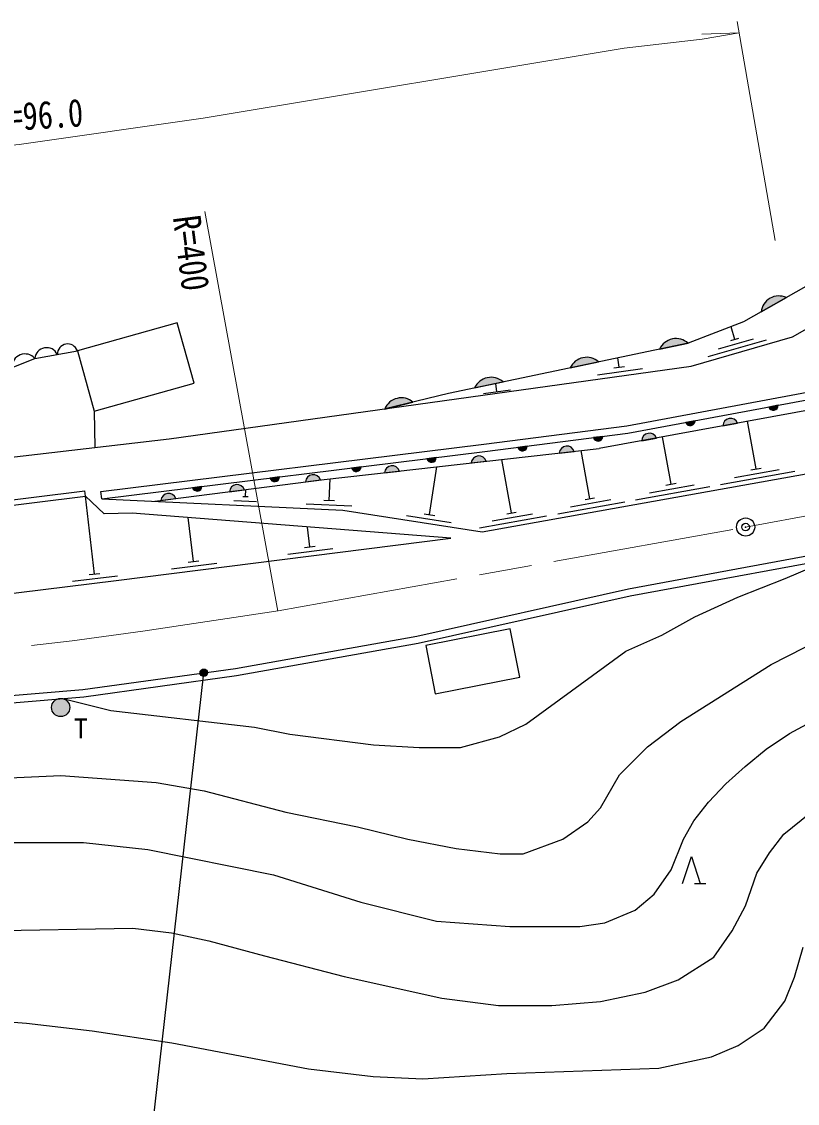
# Model space of a CAD drawing. Units: millimetres at full size, sheet at 1:1000; details may follow other scales. Extents: x 40000 to 680000, y 20000 to 380000.
# Drawn here: x 215014 to 266224, y 269914 to 341316 of the extents above; entities that cross this region are included whole.
import ezdxf
from ezdxf.enums import TextEntityAlignment as Align

# ---------------------------------------------------------------- set-up
doc = ezdxf.new("R2010")
doc.units = ezdxf.units.MM
doc.header["$LTSCALE"] = 1000
doc.header["$PDMODE"] = 32
doc.header["$PDSIZE"] = 500
doc.linetypes.add('CHAIN', pattern=[18.5, 12, -1.5, 3.5, -1.5])
for name, color, linetype, lineweight in [('M-BGD', 7, 'Continuous', 25), ('M-BMK', 2, 'CHAIN', 13), ('M-BMK-SRVR', 3, 'Continuous', 25), ('M-STR-HTXT', 7, 'Continuous', 13), ('M-STR-STRC', 7, 'Continuous', 25)]:
    doc.layers.add(name, color=color, linetype=linetype, lineweight=lineweight)
doc.layers.add('M-OTRS', color=6, linetype='Continuous')
doc.styles.add('ＭＳ ゴシック', font='')
doc.styles.get('ＭＳ ゴシック').set_extended_font_data('MS Gothic')

msp = doc.modelspace()

# ---------------------------------------------------------------- hatches: boundary and pattern name
at = {"layer": 'M-BGD'}
for points in [[(265498, 323099), (263828, 322153, -0.51219)], [(259011, 320084), (257133, 319692, -0.51219)], [(253105, 318850), (251226, 318457, -0.51219)], [(246793, 317531), (244914, 317138, -0.51219)], [(240848, 316202), (238985, 315744, -0.51219)], [(264339, 315875), (264954, 315989, -0.84072)], [(258852, 314856), (259467, 314970, -0.84072)], [(261305, 314635, -0.82183), (262279, 314814)], [(252764, 313855), (253385, 313934, -0.84072)], [(255952, 313651, -0.82183), (256927, 313830)], [(247773, 313212), (248393, 313292, -0.84072)], [(250507, 312838, -0.82183), (251491, 312948)], [(241767, 312460), (242388, 312536, -0.84072)], [(244698, 312185, -0.82183), (245682, 312296)], [(234734, 311062, 0.82183), (233751, 310935)], [(236799, 311848), (237420, 311924, -0.84072)], [(238969, 311542, -0.82183), (239954, 311652)], [(226296, 310554), (226917, 310630, -0.84072)], [(228735, 310289, -0.82183), (229718, 310415)], [(231410, 311184), (232031, 311260, -0.84072)], [(224211, 309705, -0.82183), (225194, 309832)], [(216990, 296046, -0.41421), (217590, 296646, -0.41421), (218190, 296046, -1)]]:
    msp.add_hatch(color=256, dxfattribs=at).paths.add_polyline_path(points)
at = {"layer": 'M-STR-STRC'}
msp.add_hatch(color=256, dxfattribs=at).paths.add_polyline_path([(227257, 298459, -1), (226824, 298210, -0.41421), (226916, 298551, -0.41421)])

# ---------------------------------------------------------------- linework, layer by layer
at = {"layer": 'M-BGD'}
for p, q in [((263828, 322153), (265498, 323099)), ((262093, 320339), (261849, 321180)), ((257133, 319692), (259011, 320084)), ((260340, 319204), (264181, 320321)), ((261024, 319716), (263329, 320386)), ((261824, 320261), (262362, 320417)), ((251226, 318457), (253105, 318850)), ((254117, 318460), (254810, 318557)), ((254463, 318509), (254379, 319116)), ((253019, 318005), (255990, 318418)), ((244914, 317138), (246793, 317531)), ((246394, 316885), (246318, 317431)), ((245503, 316761), (247285, 317009)), ((238985, 315744), (240848, 316202)), ((267690, 315809), (253138, 313133)), ((264954, 315989), (264339, 315875)), ((259467, 314970), (258852, 314856)), ((263494, 311788), (262939, 314935)), ((261305, 314635), (262279, 314814)), ((253385, 313934), (252764, 313855)), ((255952, 313651), (256927, 313830)), ((257884, 310781), (257324, 313903)), ((248393, 313292), (247773, 313212)), ((250507, 312838), (251491, 312948)), ((252524, 309819), (251953, 313000)), ((242388, 312536), (241767, 312460)), ((244698, 312185), (245682, 312296)), ((247352, 308891), (246720, 312413)), ((237420, 311924), (236799, 311848)), ((238969, 311542), (239954, 311652)), ((241938, 308781), (242433, 311931)), ((245412, 307629), (266813, 311470)), ((261140, 310756), (266061, 311639)), ((262071, 311228), (265024, 311758)), ((263150, 311727), (263839, 311850)), ((226917, 310630), (226296, 310554)), ((232031, 311260), (231410, 311184)), ((233751, 310935), (234734, 311062)), ((235320, 309715), (235387, 311139)), ((255529, 309749), (260451, 310632)), ((256461, 310221), (259413, 310751)), ((257540, 310720), (258229, 310843)), ((219222, 309997), (219179, 310344)), ((219825, 304855), (219222, 309997)), ((220307, 309816), (220246, 310312)), ((228735, 310289), (229718, 310415)), ((229618, 309981), (229967, 309965)), ((229793, 309973), (229814, 310428)), ((224211, 309705), (225194, 309832)), ((229029, 309708), (230528, 309638)), ((233808, 309485), (236805, 309345)), ((234971, 309731), (235670, 309698)), ((250416, 308831), (254845, 309626)), ((251248, 309286), (253906, 309763)), ((252214, 309764), (252834, 309875)), ((226364, 305676), (225998, 308576)), ((240410, 308718), (243373, 308252)), ((241592, 308836), (242284, 308727)), ((245244, 307903), (249673, 308698)), ((246076, 308357), (248734, 308834)), ((247042, 308836), (247662, 308947)), ((234043, 306645), (233877, 307957)), ((232592, 306160), (235568, 306535)), ((233695, 306601), (234390, 306689)), ((226017, 305632), (226711, 305720)), ((219478, 304812), (220172, 304898)), ((224914, 305191), (227890, 305566)), ((218373, 304373), (221351, 304743)), ((259436, 284437), (260189, 284437))]:
    msp.add_line(p, q, dxfattribs=at)
for points in [[(152915, 293900), (153308, 294072), (155114, 295998), (159385, 303144), (161927, 305567), (171941, 307608), (200923, 311007), (224761, 313767), (259211, 318564), (265906, 320510), (273900, 325073), (281742, 330222)], [(281742, 330222), (275684, 328869), (262670, 321497), (259011, 320084), (243190, 316777), (239019, 315752)], [(202788, 311223), (203151, 313176), (204823, 315659), (209855, 316687), (215881, 319087), (218694, 319587), (219807, 315612), (219854, 313199)], [(203822, 295948), (219064, 297222), (229126, 298625), (241103, 300754), (255080, 303883), (271366, 306885), (282730, 309105), (297485, 311877), (312468, 314627), (324137, 316625)], [(220246, 310312), (245526, 313427), (254961, 314641), (267476, 316966)], [(220307, 309816), (245589, 312931), (255038, 314147), (267567, 316474)], [(203859, 295470), (219117, 296745), (229201, 298151), (241198, 300283), (255176, 303412), (271456, 306414), (282820, 308633), (297572, 311405), (312552, 314155), (324212, 316151)], [(223802, 309653), (234976, 311093), (253138, 313133)], [(173996, 301403), (191580, 306612), (199837, 307945), (219179, 310344)], [(174080, 301063), (191658, 306270), (199887, 307598), (219222, 309997)], [(243341, 307214), (222315, 308865), (220455, 308827), (219222, 309997)], [(220307, 309816), (236221, 309072), (245412, 307629)], [(169789, 298111), (195537, 301259), (221262, 304428), (243341, 307214)], [(217732, 296629), (220901, 295856), (230396, 294752), (232726, 294288), (238234, 293574), (241257, 293414), (243980, 293414), (246570, 294112), (248309, 294933), (254899, 299755), (257266, 300829), (259466, 302037), (262292, 303316), (265419, 304563), (267189, 305313)], [(210793, 291258), (217602, 291555), (223901, 291104), (227068, 290543), (232465, 289135), (237189, 288156), (240503, 287360), (243701, 286745), (246602, 286388), (248125, 286388), (250739, 287352), (252399, 288486), (253220, 289419), (254485, 291595), (256337, 293456), (258530, 295115), (264499, 298887), (268932, 301159), (271516, 302452)], [(214416, 287130), (219096, 287130), (223354, 286678), (231632, 284992), (237396, 283185), (242410, 281941), (247238, 281588), (251871, 281588), (253514, 281819), (255513, 282667), (256778, 283729), (257900, 285335), (258717, 287351), (259399, 288560), (260351, 289796), (261510, 291009), (262769, 292159), (264165, 293300), (265695, 294319), (268269, 295705)], [(212495, 281307), (222346, 281471), (224899, 281178), (227369, 280647), (231040, 279647), (236297, 278288), (242757, 276854), (246489, 276378), (250015, 276378), (253226, 276648), (256174, 277248), (258356, 278076), (260703, 279555), (261925, 281291), (262804, 282963), (263539, 285117), (264375, 286446), (265340, 287678), (267054, 289071)], [(258649, 284437), (259232, 286219), (259814, 284437)], [(209361, 275670), (215336, 275208), (219676, 274707), (224934, 273917), (233945, 272201), (238223, 271682), (241502, 271533), (247049, 271886), (257073, 272233), (260545, 272983), (262318, 273738), (264027, 274877), (265393, 276664), (266035, 278241), (266604, 280234)]]:
    msp.add_lwpolyline(points, dxfattribs=at)
for points in [[(218694, 319587), (219807, 315612), (226399, 317457), (225287, 321432)], [(242319, 296943), (247892, 298044), (247263, 301230), (241690, 300129)]]:
    msp.add_lwpolyline(points, close=True, dxfattribs=at)
msp.add_circle((217590, 296046), 600, dxfattribs=at)
for centre, radius, start, end in [((265004, 322025), 1182, 65.28906, 173.77421), ((265004, 322025), 1182, 65.28906, 173.77421), ((218052, 319362), 681, 19.28425, 180.85954), ((258213, 319212), 1182, 47.56296, 156.04811), ((258213, 319212), 1182, 47.56296, 156.04811), ((215236, 318525), 855, 41.0712, 182.35866), ((216663, 319007), 787, 25.93889, 174.20491), ((252307, 317977), 1182, 47.56296, 156.04811), ((252307, 317977), 1182, 47.56296, 156.04811), ((245995, 316658), 1182, 47.56296, 156.04811), ((245995, 316658), 1182, 47.56296, 156.04811), ((240081, 315302), 1182, 49.5684, 158.05356), ((240081, 315302), 1182, 49.5684, 158.05356), ((264636, 315986), 318, 200.41364, 0.63137), ((259150, 314966), 318, 200.41364, 0.63137), ((261810, 314628), 505, 21.58875, 179.24694), ((253068, 313949), 318, 197.22758, 357.44531), ((256457, 313644), 505, 21.58875, 179.24694), ((248076, 313306), 318, 197.22758, 357.44531), ((251010, 312796), 505, 17.57981, 175.23801), ((242071, 312552), 318, 196.91453, 357.13226), ((245201, 312143), 505, 17.57981, 175.23801), ((234255, 310902), 505, 18.51856, 176.17675), ((237103, 311940), 318, 196.91453, 357.13226), ((239472, 311500), 505, 17.57981, 175.23801), ((226600, 310646), 318, 196.91453, 357.13226), ((229239, 310255), 505, 18.51856, 176.17675), ((231714, 311276), 318, 196.91453, 357.13226), ((224715, 309672), 505, 18.51856, 176.17675)]:
    msp.add_arc(centre, radius, start, end, dxfattribs=at)
at = {"layer": 'M-BMK'}
msp.add_lwpolyline([(202243, 298604), (218341, 300434), (223024, 301085), (231941, 302430), (262808, 307953), (316036, 317760), (329101, 319815), (336104, 320382), (339766, 320345), (344617, 319875), (350406, 318851), (353575, 318005), (358293, 316301), (361815, 314858), (376590, 306972), (404686, 291960), (411244, 288723), (418145, 285928), (422809, 284194), (426672, 282813), (433867, 280822)], dxfattribs=at)
at = {"layer": 'M-BMK-SRVR'}
msp.add_circle((262808, 307953), 600, dxfattribs=at)
at = {"layer": 'M-OTRS'}
msp.add_point((262808, 307953), dxfattribs=at)
at = {"layer": 'M-STR-HTXT'}
for p, q in [((262243, 341316), (264768, 326874)), ((262372, 340578), (259918, 340495)), ((227110, 328778), (231917, 302412))]:
    msp.add_line(p, q, dxfattribs=at)
msp.add_lwpolyline([(161772, 327871), (166254, 329022), (174707, 330313), (185078, 330734), (205924, 332323), (214857, 333207), (226998, 334939), (254786, 339560), (259950, 340154), (262372, 340578)], dxfattribs=at)
at = {"layer": 'M-STR-STRC'}
msp.add_line((223641, 268294), (227041, 298334), dxfattribs=at)
msp.add_circle((227041, 298334), 250, dxfattribs=at)

# ---------------------------------------------------------------- texts
at = {"layer": 'M-BGD', "style": 'ＭＳ ゴシック'}
msp.add_text('T', height=1320, dxfattribs=at).set_placement((218474, 293603), align=Align.BOTTOM_LEFT)
at = {"layer": 'M-STR-HTXT', "style": 'ＭＳ ゴシック', "width": 0.8}
for s, rotation, p in [('ガードパイプ\u3000L=96.0', 3.686, (209186, 333224)), ('R=400', 277.268, (224763, 325863))]:
    msp.add_text(s, height=1833, rotation=rotation, dxfattribs=at).set_placement(p, align=Align.BOTTOM_CENTER)

doc.saveas('drawing.dxf')
